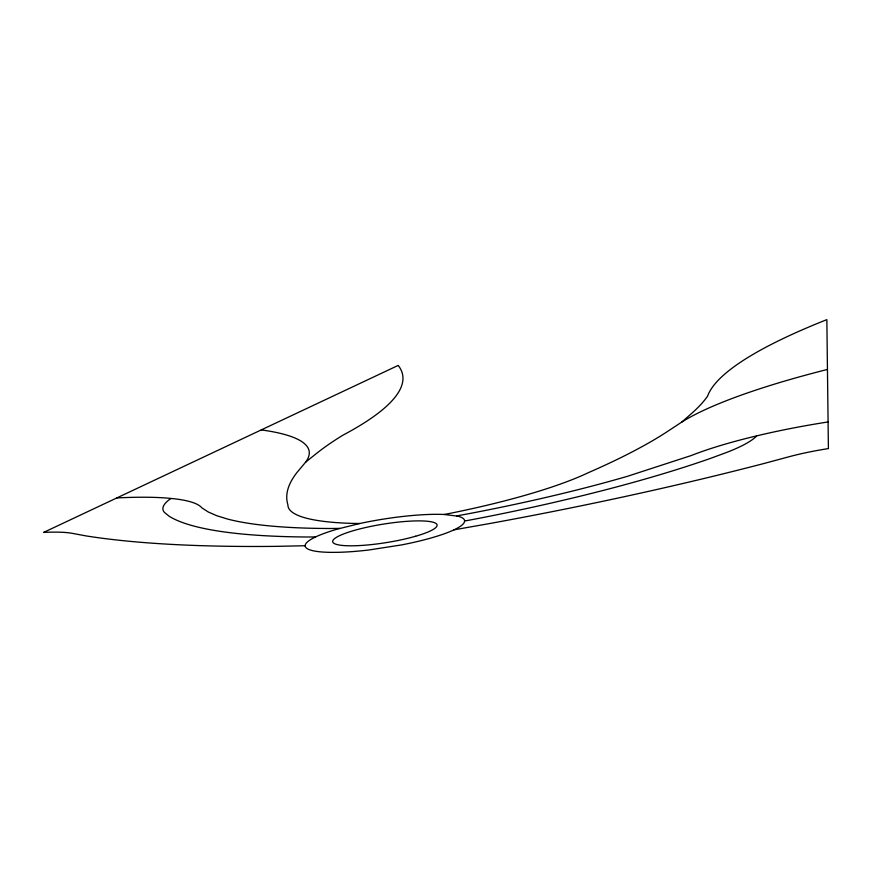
<?xml version="1.0" encoding="UTF-8"?>
<svg xmlns="http://www.w3.org/2000/svg" width="872" height="872" viewBox="0 0 872 872"><rect width="100%" height="100%" fill="white"/><g stroke="black" fill="none" stroke-linecap="round" stroke-linejoin="round"><path stroke-width="1.31" d="M756.569 435.913L756.002 436.621A157.407 27.871 -9.1 0 1 726.932 452.328L710.342 458.454A451.783 80.006 -9.1 0 1 473.987 519.287L464.602 521.02L464.209 522.535A80.606 14.279 -9.1 0 1 454.061 529.816L454.029 529.838A80.715 14.29 -9.1 0 1 438.365 535.79L431.902 537.752A80.715 14.29 -9.1 0 1 401.632 544.902L368.485 550.047A80.715 14.29 -9.1 0 1 338.162 552.314L331.665 552.368A80.715 14.29 -9.1 0 1 312.122 550.537L309.113 549.6A80.715 14.29 -9.1 0 1 305.156 545.741L275.465 546.363A791.623 140.185 -9.1 0 1 86.023 535.909L72.343 533.359A75.581 13.385 -9.1 0 0 43.6 532.421L398.21 365.412A608.416 107.736 -9.1 0 1 343.056 435.106A805.325 142.616 -9.1 0 0 315.653 454.138L305.582 462.204L297.199 472.232A805.325 142.616 -9.1 0 0 287.902 504.79A225.892 40.003 -9.1 0 0 354.206 523.44L359.874 523.483M444.164 514.48L451.631 513.03A225.892 40.003 -9.1 0 0 588.295 472.7A805.325 142.616 -9.1 0 0 665.292 432.915L681.882 422.004L690.929 414.047A805.325 142.616 -9.1 0 0 707.574 396.161A608.416 107.736 -9.1 0 1 826.852 319.632L828.4 448.59A75.581 13.385 -9.1 0 0 788.713 456.83L764.057 463.479A791.623 140.185 -9.1 0 1 490.696 523.364L454.061 529.816M171.054 498.457L169.844 499.242A157.407 27.871 -9.1 0 0 164.459 512.42L169.168 516.257A451.783 80.006 -9.1 0 0 308.198 536.999L315.588 536.934M456.579 515.941L468.94 513.663A395.812 70.087 -9.1 0 0 627.469 476.297L691.104 455.587A174.345 30.869 -9.1 0 1 751.577 437.101L763.621 434.245A174.345 30.869 -9.1 0 1 828.084 421.95M339.873 528.399L330.107 528.497A395.812 70.087 -9.1 0 1 227.45 519.025L216.856 515.744L208.299 512.006L201.857 507.853A174.345 30.869 -9.1 0 0 174.269 498.773L166.508 498.032A174.345 30.869 -9.1 0 0 116.837 497.934M681.882 422.004A320.002 56.669 -9.1 0 1 827.452 369.434M464.623 520.955A80.715 14.29 -9.1 0 0 457.658 516.148L444.022 514.469A80.715 14.29 -9.1 0 0 360.082 523.44L337.889 528.944A80.715 14.29 -9.1 0 0 315.751 536.858L311.98 538.798A80.606 14.279 -9.1 0 0 305.156 545.73M261.262 429.918A320.002 56.669 -9.1 0 1 305.582 462.204M415.682 536.226L411.104 537.479A52.887 9.363 -9.1 0 1 339.709 545.109L337.213 544.608A52.887 9.363 -9.1 0 1 384.781 523.887L390.242 523.091A52.887 9.363 -9.1 0 1 406.036 521.402L410.908 521.096A52.887 9.363 -9.1 0 1 415.682 536.226"/></g></svg>
